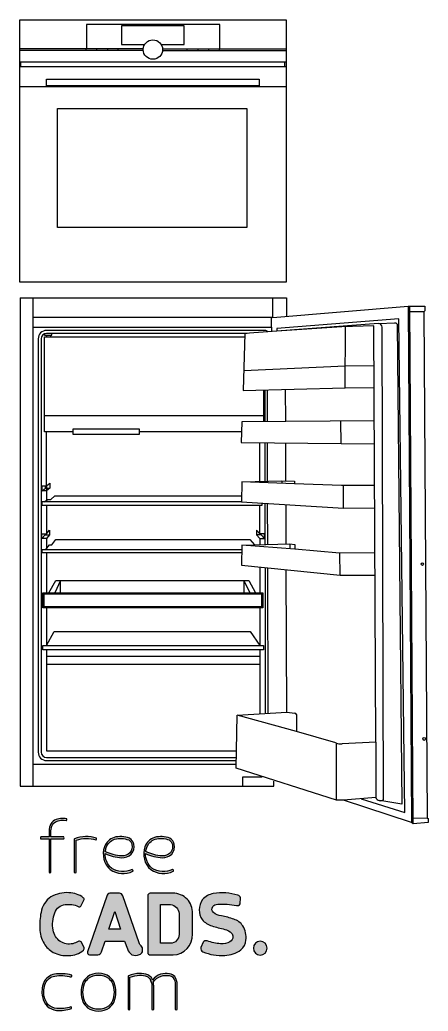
# Model space of a CAD drawing. Header units: inches. Extents: x -911 to 1449, y 240 to 2481.
# Drawn here: x 528 to 1449, y 249 to 2481 of the extents above; entities that cross this region are included whole.
import ezdxf

# ---------------------------------------------------------------- set-up
doc = ezdxf.new("R2010")
doc.units = ezdxf.units.IN
doc.header["$MEASUREMENT"] = 0
doc.layers.add('freecads.com', color=7, linetype='Continuous')

# ---------------------------------------------------------------- blocks, each defined once
blk = doc.blocks.new('A$C7A693FB6')
at = {"layer": 'freecads.com', "true_color": 0xc7c8ca}
h = blk.add_hatch(color=9, dxfattribs=at)
h.dxf.hatch_style = 1
edge = h.paths.add_edge_path()
edge.add_arc((140.1538127532352, 300.6546312716704), 21.61675633792863, 108.2032252494281, 160.6504463965192)
edge.add_arc((147.7178234376818, 297.4731191089118), 29.81176414172355, 159.6978691462817, 228.706553973592)
edge.add_arc((146.3245251336371, 302.1564739358803), 32.67411261440294, 235.9813383223777, 295.5016419348553)
edge.add_arc((160.1494820244516, 273.0936783557672), 0.4918813364811017, 299.5324380509559, 342.7686740131996)
edge.add_arc((158.6254212458475, 273.3114541418208), 2.026726126424374, 349.6683109373354, 421.3351453676448)
edge.add_arc((159.4152204808121, 274.6329702099475), 0.4918813364807222, 68.23478229087897, 110.683813852154)
edge.add_arc((146.3245251336405, 302.1564739358805), 29.98785541781536, 236.3083764983362, 295.51450789889964, ccw=False)
edge.add_arc((147.7178234376808, 297.4731191089119), 27.12550694513324, 178.6471360152599, 228.3465639945595, ccw=False)
edge.add_arc((147.8832632161733, 355.9556434467408), 63.95382284342681, 244.7473414766129, 266.8824281259978)
edge.add_arc((144.4494490085858, 313.1411216460407), 21.04469848496443, 269.8793420018887, 310.7286813278013)
edge.add_arc((145.7998834629707, 307.8461802232047), 16.33301927633285, 319.2900061744131, 373.6420763243655)
edge.add_arc((149.5666043489365, 309.1554966144702), 12.36971602405946, 11.86324171132332, 60.95424492016926)
edge.add_arc((142.7280703080931, 288.6233387050087), 33.87556016904278, 67.71857367640276, 105.981897984822)
edge = h.paths.add_edge_path(flags=16)
edge.add_arc((149.4952735232085, 309.0762608876301), 9.787749267912577, 12.2091753879331, 59.922429973902126, ccw=False)
edge.add_arc((145.7174918049491, 307.8872508291432), 13.73634082696034, -39.7856299137178, 13.724243883165684, ccw=False)
edge.add_arc((144.4494490085832, 313.1411216460385), 18.35844128837472, 270.09352389860436, 310.094068738446, ccw=False)
edge.add_arc((147.8832632161673, 355.9556434467427), 61.26756564684096, 243.7873216456942, 266.8151733359257, ccw=False)
edge.add_arc((147.7491142864103, 297.4672288530357), 27.15729734774515, 159.6149002581664, 172.5493091997715, ccw=False)
edge.add_arc((140.153812753234, 300.654631271672), 18.9304991413382, 108.35887957662649, 160.6504463965181, ccw=False)
edge.add_arc((142.7280703080969, 288.6233387050073), 31.18930297245655, 68.02212811044461, 105.8850275307042, ccw=False)
edge = h.paths.add_edge_path()
edge.add_arc((198.202223562937, 300.6546312716712), 21.61675633792764, 108.2032252494269, 160.6504463965205)
edge.add_arc((205.7662342473849, 297.4731191089119), 29.81176414172408, 159.6978691462824, 228.7065539735913)
edge.add_arc((204.3729359433387, 302.1564739358795), 32.67411261440186, 235.9813383223783, 295.5016419348543)
edge.add_arc((218.1978928341549, 273.0936783557707), 0.4918813364828653, 299.5324380504857, 342.7686740115021)
edge.add_arc((216.6738320555507, 273.3114541418201), 2.026726126423786, 349.6683109370368, 421.3351453677147)
edge.add_arc((217.463631290511, 274.6329702099473), 0.4918813364815973, 68.23478229069511, 110.683813852346)
edge.add_arc((204.3729359433407, 302.1564739358807), 29.98785541781419, 236.30837649834018, 295.5145078988942, ccw=False)
edge.add_arc((205.7662342473832, 297.4731191089118), 27.12550694513312, 178.6471360152597, 228.3465639945596, ccw=False)
edge.add_arc((205.9316740258758, 355.9556434467404), 63.9538228434264, 244.7473414766128, 266.8824281259978)
edge.add_arc((202.4978598182882, 313.141121646041), 21.04469848496466, 269.8793420018889, 310.7286813278011)
edge.add_arc((203.8482942726739, 307.8461802232046), 16.33301927633222, 319.290006174412, 373.6420763243666)
edge.add_arc((207.6150151586388, 309.1554966144699), 12.36971602405979, 11.86324171132408, 60.95424492016862)
edge.add_arc((200.7764811177956, 288.6233387050083), 33.8755601690432, 67.71857367640301, 105.9818979848218)
edge = h.paths.add_edge_path(flags=16)
edge.add_arc((207.5436843329116, 309.0762608876305), 9.787749267911977, 12.20917538793151, 59.92242997390349, ccw=False)
edge.add_arc((203.7659026146512, 307.8872508291433), 13.73634082696076, -39.78562991371689, 13.724243883164775, ccw=False)
edge.add_arc((202.4978598182855, 313.141121646039), 18.35844128837518, 270.09352389860493, 310.0940687384455, ccw=False)
edge.add_arc((205.9316740258698, 355.9556434467427), 61.26756564684091, 243.7873216456942, 266.8151733359257, ccw=False)
edge.add_arc((205.7975250961121, 297.4672288530359), 27.15729734774434, 159.6149002581662, 172.5493091997716, ccw=False)
edge.add_arc((198.2022235629369, 300.6546312716716), 18.93049914133868, 108.35887957662709, 160.6504463965173, ccw=False)
edge.add_arc((200.7764811177994, 288.6233387050077), 31.18930297245618, 68.02212811044433, 105.8850275307044, ccw=False)
edge = h.paths.add_edge_path()
edge.add_arc((77.4383804729058, 318.1713471843356), 1.187161785593199, 119.643900352638, 181.8497095416057)
edge.add_line((76.25183727888907, 318.1330280780639), (76.25183727889089, 271.2397693597086))
edge.add_arc((76.74250195588859, 271.274344262877), 0.4918813364850925, 184.0307098855339, 227.2669458584226)
edge.add_arc((77.59522691546975, 272.5561584823187), 2.026726126421155, 234.1665827842983, 305.8334172158771)
edge.add_arc((78.44795187505609, 271.2743442628779), 0.4918813364829538, 312.7330541417854, 364.8189486990127)
edge.add_line((78.93809447547756, 271.3156659331289), (78.93809447547937, 316.8658167021531))
edge.add_arc((79.45977891201615, 316.7667980734737), 0.5309984370506567, 103.60895254350089, 169.2527833850964, ccw=False)
edge.add_arc((93.8189592287604, 277.5722746403117), 42.26964161502002, 71.40332000574301, 110.03902691438739, ccw=False)
edge.add_arc((107.4160080386091, 318.1126323747644), 0.4918813364845933, 256.230659968113, 298.6794023509207)
edge.add_arc((106.4728650092169, 319.3294597150131), 2.026726126424748, 305.5790392766892, 377.2458737086602)
edge.add_arc((107.9596257438401, 319.7291221574039), 0.4918813364833685, 24.14551063533708, 67.38174660705616)
edge.add_arc((93.8189592287654, 277.5722746403123), 44.95589881160895, 71.41245649237347, 112.1746551594717)
edge = h.paths.add_edge_path()
edge.add_arc((65.16475690578633, 347.5960534314625), 0.4918813364808153, 31.55574755267662, 74.7919835243243)
edge.add_arc((59.95728752306445, 321.0632684063825), 27.52962218528399, 78.82269341066285, 115.3411563788757)
edge.add_arc((55.05603529607061, 333.7149427651734), 14.03222032725949, 119.3679185821839, 161.4016785520149)
edge.add_arc((70.49085921057485, 328.2376457423035), 30.40907221205861, 160.8955694441944, 180.0052612748601)
edge.add_line((40.0817871267227, 328.2348533815348), (40.0817871267227, 321.8651307657929))
edge.add_line((40.0817871267227, 321.8651307657929), (28.39882337656854, 321.8651307657929))
edge.add_arc((28.43339827973917, 321.3744660887993), 0.4918813364811202, 94.03070988582041, 137.2669458583613)
edge.add_arc((29.7152124991823, 320.5217411292111), 2.026726126422403, 144.1665827841608, 215.8334172157518)
edge.add_arc((28.43339827974179, 319.6690161696238), 0.4918813364832616, 222.7330541411461, 274.0307098860634)
edge.add_line((28.46797318291465, 319.1783514926283), (40.08178712672088, 319.1783514926283))
edge.add_line((40.08178712672088, 319.1783514926283), (40.0817871267227, 271.2397693597086))
edge.add_arc((40.5724518037204, 271.274344262877), 0.4918813364850925, 184.0307098855339, 227.2669458584226)
edge.add_arc((41.42517676330247, 272.5561584823193), 2.026726126422144, 234.166582784287, 305.8334172158888)
edge.add_arc((42.27790172288784, 271.2743442628764), 0.4918813364831459, 312.7330541420634, 364.8189486991835)
edge.add_line((42.76804432330937, 271.3156659331289), (42.76804432330937, 319.1716047255431))
edge.add_line((42.76804432330937, 319.1716047255431), (61.16963453544849, 319.1783514926319))
edge.add_arc((61.13505963228442, 319.6690161696508), 0.4918813365058924, 274.0307098848521, 317.2669458581709)
edge.add_arc((59.85324541284878, 320.5217411292149), 2.026726126426666, 324.1665827844579, 395.8334172153672)
edge.add_arc((61.13505963228242, 321.3744660887727), 0.4918813365108904, 42.7330541414902, 94.07272378279853)
edge.add_line((61.10012494343391, 321.8651052807691), (42.76804432330937, 321.8583839987041))
edge.add_line((42.76804432330937, 321.8583839987041), (42.76804431199707, 328.2344114724692))
edge.add_arc((70.49497584455897, 328.2373015020895), 27.72693168317847, 160.8486489196256, 180.0059720455945, ccw=False)
edge.add_arc((55.05603529607211, 333.7149427651742), 11.34596313067297, 119.83176293224949, 161.401678552021, ccw=False)
edge.add_arc((59.95728752306032, 321.0632684063825), 24.84336498869465, 78.80715845433161, 115.117361622282, ccw=False)
edge.add_arc((64.83416259426407, 345.922952469769), 0.4918813364843396, 263.640375758216, 306.0896392688103)
edge.add_arc((63.74195897024139, 347.0079772591266), 2.026726126418368, 312.9892761945861, 384.6561106267534)
at = {"layer": 'freecads.com', "true_color": 0x000000}
h = blk.add_hatch(color=18, dxfattribs=at)
h.dxf.hatch_style = 1
edge = h.paths.add_edge_path()
edge.add_arc((343.1696204293858, 162.4636060825214), 9.838309727421802, 0, 180)
edge.add_arc((343.1696204293858, 162.4636060825214), 9.838309727421802, 180, 360)
edge = h.paths.add_edge_path()
edge.add_arc((290.8848206669144, 177.6306236927711), 32.04856826551866, 353.2755136182471, 391.5868350017521)
edge.add_arc((298.2236303118646, 181.1165336599412), 23.98708497329241, 33.67621700606461, 72.60126687052109)
edge.add_arc((270.9021272323723, 107.8038741768424), 102.1994084677598, 70.27428636491834, 80.65532487628896)
edge.add_arc((291.0335735315744, 232.70193125369), 24.31354191749976, 231.7920908530376, 261.63525273384664, ccw=False)
edge.add_arc((280.257231356353, 218.3758302061226), 6.403233737567811, 145.1712782271715, 228.2716123444561, ccw=False)
edge.add_arc((282.785907775978, 215.2917684481669), 10.29788866606735, 93.5563307499346, 139.1098523304732, ccw=False)
edge.add_arc((286.8683735513037, 112.8343215968708), 112.8343217996079, 78.64121473179688, 92.39808452475802, ccw=False)
edge.add_arc((309.9871765515883, 227.9233395635781), 4.553757391280077, 258.654450342611, 335.5687012640083)
edge.add_line((314.1331807611859, 226.0398971108771), (314.7970437249642, 234.8194093676902))
edge.add_arc((309.5631491772793, 233.0283636003942), 5.531861990038623, 18.89101565281942, 74.61733202640126)
edge.add_arc((288.5513327932312, 166.6886317145113), 75.11587323568475, 72.58680032898508, 99.7343136317976)
edge.add_arc((281.0442879602331, 212.538934688426), 28.6585954700145, 100.4408533901963, 136.342336068393)
edge.add_arc((280.4691309319552, 217.7252925452275), 24.88927011657055, 144.0895788053085, 180.8593640679634)
edge.add_arc((279.6484364410751, 216.7879023245663), 24.07238635462055, 178.6572448966717, 213.8744914599057)
edge.add_arc((283.9083169300389, 225.8216059037505), 33.04436405735626, 222.7984799594865, 252.0749885901088)
edge.add_arc((409.8939510715993, 669.867587108679), 494.5964883506406, 254.0209082578499, 256.2350209104834)
edge.add_arc((287.8806232958599, 170.256933887438), 19.70056637433939, 44.20654637147919, 77.30587175785729, ccw=False)
edge.add_arc((297.0062831397495, 179.0720729556042), 7.012818873662098, -1.5001651294591056, 44.5650102805173, ccw=False)
edge.add_arc((295.756437482093, 179.0261742001098), 8.261408473637987, 298.2311871199401, 359.0449879430868, ccw=False)
edge.add_arc((287.8090225876832, 193.0179499165473), 24.35119689081586, 266.4157178802607, 299.13356767022924, ccw=False)
edge.add_arc((292.7563057973377, 245.0047183918243), 76.56416303974659, 250.4022047850329, 265.15275002210376, ccw=False)
edge.add_arc((265.5789486413729, 167.4099730391829), 5.667093522619209, 74.68772782329917, 141.4681576504624)
edge.add_line((261.1457963251905, 170.9402859906986), (257.9689850336545, 163.3219308767075))
edge.add_arc((262.6274547032019, 161.8429865874872), 4.887598170135409, 162.3866955760505, 246.1384215057274)
edge.add_arc((287.4494915989869, 220.3589992849836), 68.45008656556237, 246.95122400588, 273.9898026799247)
edge.add_arc((289.6879885954807, 197.0643455740836), 45.0602960849256, 273.2112748019098, 304.7435954536468)
edge.add_arc((301.4890011550982, 176.2723307118625), 21.35855686439896, 310.5275175533543, 353.5632215634329)
edge = h.paths.add_edge_path()
edge.add_line((246.0640145070392, 182.6210778351815), (246.0640145070392, 212.3241524614095))
edge.add_arc((218.1816005595172, 213.3041035511928), 27.89962923910172, 357.9871197448085, 450.5803736083035)
edge.add_line((217.8989980409788, 241.202301476791), (185.2995279704282, 241.202301476791))
edge.add_arc((185.7592706872992, 237.0681434450711), 4.159642532351842, 96.34555580739377, 170.0567550037188)
edge.add_line((181.6621089846267, 237.7863996522174), (181.6621089846267, 156.5067082910973))
edge.add_arc((185.7130168313935, 156.8159415744951), 4.062693639269118, 184.3653094378038, 271.2718551952325)
edge.add_line((185.8031933454386, 152.7542488481959), (218.0454575576841, 152.7542488481959))
edge.add_arc((216.67229351146, 182.1181822956717), 29.39602297940376, 272.6774079435917, 360.980241362738)
edge = h.paths.add_edge_path(flags=16)
edge.add_line((214.5788121052374, 169.443439005463), (200.2437425900462, 169.443439005463))
edge.add_line((200.2437425900462, 169.443439005463), (200.2437425900462, 224.861223551452))
edge.add_line((200.2437425900462, 224.861223551452), (214.3589203687698, 224.861223551452))
edge.add_arc((213.4891577763401, 211.7654653452275), 13.1246093261128, 0.9488699358980739, 86.20024701537318, ccw=False)
edge.add_line((226.611967342551, 211.9828108122856), (226.611967342551, 182.0684988974281))
edge.add_arc((213.9991504561088, 182.0429546585186), 12.6128427532838, -87.36586990839709, 0.11603871621440476, ccw=False)
edge = h.paths.add_edge_path()
edge.add_arc((140.7943554872424, 236.1256069520055), 5.189345677915158, 16.42917765890726, 86.1416713329243)
edge.add_line((141.143544767614, 241.3031908877201), (127.331249254732, 241.3031908877201))
edge.add_arc((128.4653361711673, 235.6836558771457), 5.732828871429978, 101.4096981907611, 167.2180096827639)
edge.add_line((122.8745728468184, 236.951998228491), (95.47711365303621, 157.2481774119115))
edge.add_arc((98.60738128902854, 156.1997775287089), 3.301169154714755, 161.4830965687202, 264.7226972713264)
edge.add_line((98.30375252002341, 152.9126013304085), (110.1119305099874, 152.9126013304085))
edge.add_arc((110.0940285590948, 158.1590759387759), 5.246505150677897, 270.1955031382058, 350.0571425142275)
edge.add_line((115.2617335469786, 157.2531833103203), (120.461765660837, 172.6769416223142))
edge.add_line((120.461765660837, 172.6769416223142), (148.3229994405847, 172.6769416223142))
edge.add_line((148.3229994405847, 172.6769416223142), (152.8661881407807, 161.3005524899454))
edge.add_arc((165.8082469593937, 164.7120474554202), 13.3841392836409, 194.7671190466299, 239.9582071692397)
edge.add_arc((164.2980651482303, 166.6209022411928), 14.45869936490273, 248.9626154833211, 292.8840273558571)
edge.add_arc((167.1546344916472, 160.3464100112096), 7.569652552684759, 291.4321409489293, 335.0884638981837)
edge.add_line((174.0200006915566, 157.1579328340122), (174.0200006915566, 162.8572921045561))
edge.add_arc((170.2133089746288, 162.4959730180938), 3.823800898316829, 5.422089434263651, 57.84182406900277)
edge.add_arc((176.9176596580193, 171.7945161503539), 7.651199587942645, 194.1939537312615, 232.3928357147342, ccw=False)
edge.add_line((169.500041773932, 169.9184031313162), (145.7718205383499, 237.593309316213))
h.paths.add_polyline_path([(142.7897797849255, 189.5736803996588), (126.0445350820519, 189.5736803996588), (134.3902020946298, 214.9818573193406)], flags=16)
edge = h.paths.add_edge_path()
edge.add_arc((86.8592510146051, 162.4373828536583), 3.826042247839482, 312.1299985804686, 377.972319914028)
edge.add_line((90.49860418655226, 163.6179368643207), (86.17702548081797, 171.5486033577909))
edge.add_arc((83.80309661618482, 169.1466032604943), 3.377150088721392, 45.33676058611885, 125.9106013597289)
edge.add_arc((66.51498360703901, 199.7613530360744), 31.80534970440741, 284.01046898674167, 298.7691590134854, ccw=False)
edge.add_arc((69.19584694103584, 191.6347990389389), 23.28013952352295, 236.3772556936009, 282.45069946151494, ccw=False)
edge.add_arc((69.31177533073551, 191.9217751513023), 23.58337955629239, 189.0063333186407, 236.52878679716508, ccw=False)
edge.add_arc((92.87855886101421, 196.6924304553491), 47.61740674763477, 159.5296417362086, 190.2368839039962, ccw=False)
edge.add_arc((65.59756286227851, 206.4608114536045), 18.6469552126828, 96.74101039355781, 158.3335350568109, ccw=False)
edge.add_arc((68.05774919894961, 191.8480520613528), 33.45539524065125, 65.18297915570167, 97.9877288239366, ccw=False)
edge.add_arc((83.75100261094548, 225.04324660106), 3.275939245330761, 239.7304829850701, 312.0218741429899)
edge.add_line((85.94396309699187, 222.609586344217), (90.19868691474403, 231.1402753823822))
edge.add_arc((87.38786010881513, 232.3313364806043), 3.052764955352191, 337.0356602815251, 411.5960473281256)
edge.add_arc((68.12174828755826, 207.3918649390801), 34.56699281293001, 52.2500320303104, 89.00434785631009)
edge.add_arc((65.63410976224633, 195.8233516607141), 46.23354774673614, 86.1699238497659, 119.5979673440978)
edge.add_arc((62.23916945322021, 208.0313572675149), 34.08098981112958, 124.779191723681, 170.4354704173881)
edge.add_arc((113.2601339306768, 196.0072124369949), 86.4567015183262, 168.1953079947811, 183.466399120789)
edge.add_arc((69.91247652488372, 191.1843436988534), 42.9527708221282, 180.5396848707813, 210.7589979072758)
edge.add_arc((63.08503768021617, 187.0612726979269), 34.97715789889036, 210.6749329033254, 240.8972567862861)
edge.add_arc((65.13893098518851, 193.0687430847212), 41.24055603915648, 242.4636306661784, 274.83212936902)
edge.add_arc((69.18102172545848, 182.6412316579221), 30.67172864667495, 268.9386626855082, 311.3034906129058)
at = {"layer": 'freecads.com', "true_color": 0xc7c8ca}
h = blk.add_hatch(color=9, dxfattribs=at)
h.dxf.hatch_style = 1
edge = h.paths.add_edge_path()
edge.add_arc((208.261278111128, 95.1205834886234), 28.40779453373561, 81.64014714796792, 105.13414053939351, ccw=False)
edge.add_arc((211.1142185195407, 113.8620371179961), 9.451196814020392, 40.50808698988442, 82.233108941956, ccw=False)
edge.add_arc((204.5954294681008, 110.4493599938276), 16.70490751088967, 0.05396173480869493, 34.8753669321531, ccw=False)
edge.add_line((221.3003295703147, 110.465092839484), (221.3003283777343, 74.68873519509361))
edge.add_arc((221.7909930547285, 74.72331009826036), 0.4918813364814429, 184.0307098853647, 227.2669458585905)
edge.add_arc((222.6437180143141, 76.00512431770449), 2.026726126422278, 234.16658278429, 305.8334172158861)
edge.add_arc((223.496442973899, 74.72331009826387), 0.4918813364852829, 312.7330541419156, 364.81894870143)
edge.add_line((223.986585574321, 74.76463176853576), (223.986585574321, 110.4676240775552))
edge.add_arc((204.5954294680946, 110.4493599938247), 19.39116470748461, 0.05396556034367673, 35.25589158689552)
edge.add_arc((211.1147589862007, 113.862691055492), 12.13662000111364, 39.86791125577775, 80.58244588785008)
edge.add_arc((208.2612781111257, 95.1205834886259), 31.094051730321, 81.04627766673387, 105.3183102910388)
edge.add_arc((207.3128970348926, 103.583282575004), 22.71989786920953, 108.6515278312196, 144.9559544340595)
edge.add_arc((166.082535485584, 107.9340489835826), 24.24236241244342, 21.01885948635306, 30.53011243698279)
edge.add_arc((177.7262209629165, 113.6364303957112), 11.3605410446993, 35.59560743798678, 68.07514234883433)
edge.add_arc((171.2027314627878, 98.61814760329645), 27.73197876278706, 67.15778955630186, 92.60395400663121)
edge.add_arc((170.9580505700843, 83.44886938712713), 42.88464082449499, 91.35652746266034, 112.8387435126899)
edge.add_arc((154.9292420017163, 121.6887432459818), 1.423068406686943, 115.6669681166932, 172.4859943177595)
edge.add_line((153.5183935898222, 121.8748358271514), (153.518393589824, 74.68873519509361))
edge.add_arc((154.0090582668187, 74.72331009826064), 0.4918813364820582, 184.0307098853929, 227.2669458585619)
edge.add_arc((154.8617832264046, 76.0051243177047), 2.026726126422984, 234.1665827842727, 305.8334172159035)
edge.add_arc((155.7145081859886, 74.72331009826233), 0.4918813364853513, 312.7330541421878, 364.8189487016086)
edge.add_line((156.2046507864106, 74.76463176853576), (156.2046507864106, 120.4799220949462))
edge.add_arc((156.6910339660905, 120.5089898316033), 0.4872509936263564, 108.93241815004339, 183.4201019744719, ccw=False)
edge.add_arc((170.9580505700787, 83.44886938712074), 40.19838362791297, 91.3565274626518, 111.0294599033812, ccw=False)
edge.add_arc((171.1986952190427, 98.60450457176027), 25.05986157365111, 67.16139386137081, 92.7270237863437, ccw=False)
edge.add_arc((177.7220497016358, 113.6323624109626), 8.680054637799602, 36.35606175760063, 68.34351252844567, ccw=False)
edge.add_arc((166.0825354855874, 107.9340489835706), 21.5561052158567, 1.6618769930880717, 30.202188607587175, ccw=False)
edge.add_line((187.6295737281343, 108.5592010061264), (187.6295737281362, 74.68873519509361))
edge.add_arc((188.1202384051309, 74.72331009826061), 0.4918813364819995, 184.03070988539, 227.2669458585646)
edge.add_arc((188.9729633647159, 76.00512431770447), 2.026726126422267, 234.1665827842898, 305.8334172158863)
edge.add_arc((189.8256883243014, 74.72331009826364), 0.4918813364847301, 312.733054141885, 364.818948701462)
edge.add_line((190.3158309247228, 74.76463176853576), (190.3158309247228, 108.5970176826158))
edge.add_arc((166.082535485596, 107.9340489835716), 24.24236241243658, 1.567093344320208, 13.39955175350389)
edge.add_arc((208.1153021152303, 102.0567155372392), 21.7383549929397, 109.5400224172028, 148.0755155677706, ccw=False)
edge = h.paths.add_edge_path()
edge.add_arc((109.8960746482563, 101.5249303539561), 26.35028038201353, 25.19111344563328, 49.7064704732981)
edge.add_arc((111.3594953560967, 99.59906902525408), 26.97639124184472, 54.72891190369938, 90.5541312783105)
edge.add_arc((110.8377037248754, 99.5990690252916), 26.97639124180727, 89.44586872167257, 125.2710880963797)
edge.add_arc((112.3011244327363, 101.5249303539557), 26.35028038202159, 130.2935295267702, 154.808886554339)
edge.add_arc((126.2398219926386, 99.37065730895813), 40.07870566201949, 160.5129937365808, 179.9533827710763)
edge.add_arc((126.2398219926421, 99.43587530629524), 40.07870566202318, 180.0466172292821, 199.4870062634114)
edge.add_arc((112.3011244327332, 97.28160226129147), 26.35028038201616, 205.1911134456421, 229.7064704731974)
edge.add_arc((110.8377037248802, 99.20746358995937), 26.97639124180819, 234.7289119035809, 270.5541312783211)
edge.add_arc((111.3594953560901, 99.20746359000026), 26.97639124184894, 269.4458687217075, 305.2710880963778)
edge.add_arc((109.8960746482509, 97.28160226129401), 26.35028038201687, 310.2935295267836, 334.8088865543788)
edge.add_arc((95.95737708834096, 99.43587530629048), 40.07870566202343, 340.5129937366125, 359.9533827709016)
edge.add_arc((95.95737708833893, 99.37065730896285), 40.07870566202546, 0.04661722909374306, 19.48700626338697)
edge = h.paths.add_edge_path(flags=16)
edge.add_arc((95.95737708832343, 99.4315040991513), 37.39244846545177, 340.72003334334147, 359.95338277108937, ccw=False)
edge.add_arc((109.8960746482577, 97.27723105415876), 23.66402318542281, 310.5838482302023, 334.48791566190687, ccw=False)
edge.add_arc((111.2307994702083, 99.463494872907), 24.57709084166403, 269.6918050798081, 304.8956357211521, ccw=False)
edge.add_arc((110.9674367642077, 99.46801718512084), 24.58160753253385, 235.11341864058681, 270.30572081836954, ccw=False)
edge.add_arc((112.3011244327323, 97.2772310541579), 23.66402318542845, 205.5120843380843, 229.421378555179, ccw=False)
edge.add_arc((126.2398219926608, 99.43150409915143), 37.39244846545259, 180.0466172289109, 199.2799666566583, ccw=False)
edge.add_arc((126.239821992653, 99.37065730896055), 37.39244846544481, 160.7200333433143, 179.953382771084, ccw=False)
edge.add_arc((112.3011244327279, 101.5249303539543), 23.66402318542558, 130.5786214448013, 154.4879156618746, ccw=False)
edge.add_arc((110.9674367642114, 99.33414422299444), 24.5816075325339, 89.69427918164308, 124.88658135941299, ccw=False)
edge.add_arc((111.2307994702097, 99.33866653520876), 24.57709084166363, 55.104364278877085, 90.30819492019953, ccw=False)
edge.add_arc((109.8960746482558, 101.5249303539546), 23.66402318542525, 25.512084338125078, 49.416151769825376, ccw=False)
edge.add_arc((95.9573770883301, 99.3706573089605), 37.39244846544509, 0.04661722891609088, 19.279966656685588, ccw=False)
edge = h.paths.add_edge_path()
edge.add_arc((51.59033076620959, 104.5023450878739), 21.02604112400761, 100.2293871277257, 155.6131205923017)
edge.add_arc((67.16018527017981, 99.60362165698818), 37.2813191884159, 158.6376280384836, 190.7802142258445)
edge.add_arc((56.42350627530941, 97.4312892324859), 26.32810504628776, 190.5064794435654, 223.1434487199879)
edge.add_arc((54.20039884524137, 98.75792931699738), 25.73379501119169, 228.692036714497, 262.7062459628369)
edge.add_arc((54.99629556388413, 128.0783758007159), 54.9962966249523, 265.7632922277344, 288.1939427880684)
edge.add_arc((71.99382573105079, 76.29161325324303), 0.4918813365030065, 290.7426716697364, 333.9789076450074)
edge.add_arc((70.5209421648571, 76.73972211307334), 2.026726126427396, 340.8785445712408, 412.5453790012286)
edge.add_arc((71.50340573258447, 77.92502919896899), 0.4918813365100457, 59.44501592400427, 103.2123217645986)
edge.add_arc((54.99629556388619, 128.0783758007215), 52.31003942836946, 265.84298783294275, 288.26507989886755, ccw=False)
edge.add_arc((54.20039884524117, 98.75792931699898), 23.04753781460447, 229.0154744748766, 262.53072476759314, ccw=False)
edge.add_arc((56.42386378112957, 97.43153721921128), 23.64227862535174, 190.4758104875937, 222.827578853519, ccw=False)
edge.add_arc((67.16018527018193, 99.60362165698568), 34.59506199182982, 158.7569020747099, 190.7802142258665, ccw=False)
edge.add_arc((51.59033076621142, 104.5023450878756), 18.33978392742007, 100.29556229082152, 155.3949868098461, ccw=False)
edge.add_arc((56.89068516353239, 70.05863085961148), 53.1845519136239, 73.86742914481181, 99.28179610676523, ccw=False)
edge.add_arc((71.76329717507345, 121.6315241590186), 0.4918813365030767, 258.8984685785338, 299.6750907375683)
edge.add_arc((70.79915154433625, 122.8317786122677), 2.026726126428695, 306.5747276610272, 378.2415620906522)
edge.add_arc((72.27874278589158, 123.2572163958602), 0.4918813365110627, 25.14119901544435, 71.25337670798646)
edge.add_arc((56.89068516353579, 70.05863085961332), 55.8708091102089, 73.84411949061781, 99.30563497474644)
at = {"layer": 'freecads.com'}
for points in [[(65.58390442835662, 347.8534686670282, 0.1909240699250873), (65.29378928155711, 348.0707089857133, 0.1607042461837881), (48.17441188112207, 345.943862034168, 0.1854914147818408), (41.75660903182506, 338.1902604471543, 0.08357553701263709), (40.0817871267227, 328.2348533815348), (40.0817871267227, 321.8651307657929), (28.39882337656854, 321.8651307657929, 0.1909240699291303), (28.0721000067133, 321.7082486633699, 0.3233132727007023), (28.07210000671148, 319.3352335950549, 0.227642567099128), (28.46797318291465, 319.1783514926283), (40.08178712672088, 319.1783514926283), (40.0817871267227, 271.2397693597086, 0.1909240699306959), (40.23866922914749, 270.9130459898479, 0.3233132727007579), (42.61168429746249, 270.9130459898515, 0.231262987135859), (42.76804432330937, 271.3156659331289), (42.76804432330937, 319.1716047255431), (61.16963453544849, 319.1783514926319, 0.1909240699326368), (61.49635790532739, 319.3352335950622, 0.3233132726974162), (61.49635790533102, 321.7082486633626, 0.2278353952159352), (61.10012494343391, 321.8651052807691), (42.76804432330937, 321.8583839987041), (42.76804431199707, 328.2344114724692, -0.08378482305409404), (44.3025838440517, 337.3335282943044, -0.1833986582441332), (49.41192982166103, 343.557450207707, -0.1597722091533594), (64.7796775841307, 345.4340980611232, 0.1873674031164196), (65.12390541348395, 345.5254649254457, 0.3233132727034803)], [(76.85120083540642, 319.2031287399368, 0.2782918623332811), (76.25183727888907, 318.1330280780639), (76.25183727889089, 271.2397693597086, 0.1909240699306948), (76.40871938131568, 270.9130459898479, 0.3233132727006405), (78.78173444962886, 270.9130459898515, 0.2312629871363541), (78.93809447547756, 271.3156659331289), (78.93809447547937, 316.8658167021531, -0.2945238314324685), (79.33483817614433, 317.2828883297952, -0.1701954113470862), (107.2989335158745, 317.6348868302448, 0.1873650494415168), (107.6520658935333, 317.6810956575428, 0.3233132727025344), (108.4084721599411, 319.9303288768097, 0.1909240699253981), (108.1487981023038, 320.1831717890236, 0.1797581251139338)], [(133.400988976693, 321.1895655451553, 0.2329244987751743), (119.7580843988962, 307.8169227673716, 0.3105498022921123), (128.0445714092639, 275.0743594140513, 0.2657071005714478), (160.3919383202701, 272.6657038310623, 0.1909240698825507), (160.6192860263418, 272.9479682017409, 0.3233132726945266), (159.5976121046897, 275.089785867207, 0.1873663555165316), (159.2414827959092, 275.0931467695664, -0.2642400178410728), (129.6895782523879, 277.2055217532943, -0.2203191110100074), (120.5998776920333, 298.1135451909759, 0.09688397365073616), (144.4051314456719, 292.0964698248135, 0.1801506609488795), (158.1806482454704, 297.1932847444405, 0.2417040985896783), (161.6721165320596, 311.6984180250001, 0.2175371146621262), (155.5721994045252, 319.9695015406833, 0.1685239810017675)], [(154.4006195162347, 317.546067049534, -0.2112492178642363), (159.0616438701418, 311.14618700149, -0.2378180743213001), (156.2731010770567, 299.0971329568383, -0.1763294319352773), (144.4794154782558, 294.7827048148029, -0.1008174648132787), (120.8211107234856, 300.9887943215399, -0.05649700198620179), (122.2926076740368, 306.9268837266573, -0.2322085942165075), (134.1913120579084, 318.6216116300529, -0.1667277043148384)], [(191.4493997863956, 321.1895655451553, 0.2329244987751859), (177.8064952085988, 307.8169227673716, 0.3105498022921053), (186.0929822189664, 275.0743594140513, 0.265707100571441), (218.4403491299709, 272.6657038310623, 0.1909240698770103), (218.6676968360425, 272.94796820173, 0.3233132726963006), (217.6460229143904, 275.089785867207, 0.1873663555182269), (217.2898936056063, 275.0931467695664, -0.2642400178410289), (187.7379890620905, 277.2055217532943, -0.2203191110100083), (178.6482885017358, 298.1135451909759, 0.0968839736507368), (202.4535422553745, 292.0964698248135, 0.1801506609488773), (216.2290590551729, 297.1932847444405, 0.2417040985896886), (219.7205273417621, 311.6984180250001, 0.2175371146621202), (213.6206102142278, 319.9695015406833, 0.1685239810017652)], [(212.4490303259372, 317.546067049534, -0.2112492178642504), (217.1100546798443, 311.14618700149, -0.237818074321292), (214.3215118867593, 299.0971329568383, -0.1763294319352725), (202.5278262879583, 294.7827048148029, -0.1008174648132787), (178.8695215331882, 300.9887943215399, -0.0564970019862035), (180.3410184837394, 306.9268837266573, -0.2322085942165009), (192.2397228676109, 318.6216116300529, -0.1667277043148405)], [(89.42581756922482, 159.5998953377457, 0.2954652772994217), (90.49860418655226, 163.6179368643207), (86.17702548081797, 171.5486033577909, 0.3668083756100806), (81.822323023227, 171.8818690053886, -0.06448609874851835), (74.21503276433032, 168.902164569834, -0.2037860447889977), (56.3051181580704, 172.2493919583867, -0.2103796911642634), (46.01915425342668, 188.2299470614453, -0.1347931960817215), (48.26803696233583, 213.3453209340987, -0.2754107991691995), (63.40875369787864, 224.9788581417852, -0.1441233560881904), (82.09970580755362, 222.213936295313, 0.326325940544454), (85.94396309699187, 222.609586344217), (90.19868691474403, 231.1402753823822, 0.3373164453018336), (89.28424332706345, 234.7236375825087, 0.1617601008492787), (68.72240279743346, 241.9536387113985, 0.1469005748265781), (42.79885105477115, 236.0239971407609, 0.2018909279320758), (28.63193639449491, 213.6941968946667, 0.06673149515056971), (26.96161113363996, 190.7797655957293, 0.1326261401292385), (33.00203923887966, 169.2170921490069, 0.1326395085295634), (46.07294505267964, 156.5000181569885, 0.1421808440104941), (68.61289631108957, 151.974765091185, 0.1869860757455073)], [(322.7129171367815, 173.8778909585562, 0.1687393631435901), (318.185307309026, 194.4173493107555, 0.1714947581273497), (305.3962410945314, 204.0061361046392, 0.04532682888747008), (287.4965774290486, 208.6470361355496, -0.1309563636422468), (275.9952376942711, 213.59704246002, -0.3793668221474195), (275.0010536159807, 222.0328779033152, -0.201424332417349), (282.1471314603023, 225.5698264260755, -0.06009786466247088), (309.0913356116816, 223.4585690891836, 0.3487959090147779), (314.1331807611859, 226.0398971108771), (314.7970437249642, 234.8194093676902, 0.2480599747548195), (311.030555591773, 238.3620504576757, 0.1190105142514957), (275.8507654961195, 240.7230156336809, 0.1579438240049249), (260.3104405572358, 232.3233393088121, 0.1618293659353234), (255.5826603325877, 217.3519990381501, 0.1548852358087821), (259.6620845389007, 203.3705433277828, 0.128442279158078), (273.7381872659898, 194.3812105727193, 0.0096611895200442), (292.2097484647584, 189.4759606771004, -0.1454356272141805), (302.0025989633377, 183.9930948764813, -0.2037484692935271), (304.016698366433, 178.8884785540686, -0.2717586503453019), (299.6643348708913, 171.7474924536036, -0.1437363289786992), (286.2866653929796, 168.7143860094366, -0.06445041269642293), (267.075512672036, 172.8758897140178, 0.2999213032873965), (261.1457963251905, 170.9402859906986), (257.9689850336545, 163.3219308767075, 0.3826216252148614), (260.6502823686806, 157.373153768207, 0.1185284923434042), (292.2121753376832, 152.0748049612739, 0.1384604862398895), (315.3680728054042, 160.0378205111992, 0.1900173404410858)], [(145.7718205383499, 237.593309316213, 0.3139201381329451), (141.143544767614, 241.3031908877201), (127.331249254732, 241.3031908877201, 0.2953039335196925), (122.8745728468184, 236.951998228491), (95.47711365303621, 157.2481774119115, 0.4836320766431824), (98.30375252002341, 152.9126013304085), (110.1119305099874, 152.9126013304085, 0.3632866959101063), (115.2617335469786, 157.2531833103203), (120.461765660837, 172.6769416223142), (148.3229994405847, 172.6769416223142), (152.8661881407807, 161.3005524899454, 0.1997792799995184), (159.1077243590262, 153.1259272572752, 0.1940244712113894), (169.9205780933007, 153.3001914678462, 0.1928245279758477), (174.0200006915566, 157.1579328340122), (174.0200006915566, 162.8572921045561, 0.2327980629730456), (172.2485592774156, 165.7331337362193, -0.1682348263273368), (169.500041773932, 169.9184031313162)], [(246.0640145070392, 182.6210778351815), (246.0640145070392, 212.3241524614095, 0.427533145278378), (217.8989980409788, 241.202301476791), (185.2995279704282, 241.202301476791, 0.3331947013159227), (181.6621089846267, 237.7863996522174), (181.6621089846267, 156.5067082910973, 0.398486947376509), (185.8031933454386, 152.7542488481959), (218.0454575576841, 152.7542488481959, 0.4055641029149668)], [(214.5788121052374, 169.443439005463), (200.2437425900462, 169.443439005463), (200.2437425900462, 224.861223551452), (214.3589203687698, 224.861223551452, -0.3901419819800843), (226.611967342551, 211.9828108122856), (226.611967342551, 182.0684988974281, -0.4013990068192301)], [(353.0079301568076, 162.4636060825214, 1), (333.331310701964, 162.4636060825214, 1)], [(47.85632636194714, 125.1941699580348, 0.2464737811563943), (32.44027010390528, 113.183910728847, 0.1411753284008307), (30.53681053214677, 92.63044567855832, 0.1433761482964864), (37.21336438834442, 79.42741287179524, 0.149514386275549), (50.93332684347843, 73.23236475490921, 0.09818588310874377), (72.168036046427, 75.83161541062145, 0.1909240699414682), (72.43584633899081, 76.07582393155099, 0.3233132726929765), (71.75346098540467, 78.34860873075013, 0.1933268343359629), (71.3909812171496, 78.40389032449093, -0.09814817976177825), (51.20434539577036, 75.90595646904694, -0.1472893193683624), (39.08455195160423, 81.3596485972339, -0.1421063691963727), (33.17566039301892, 93.13288884747817, -0.1406445637489123), (34.91580504444937, 112.1383038658387, -0.2451582894371246), (48.31253435895087, 122.546838021095, -0.1113478786268565), (71.66858631167997, 121.1488471432458, 0.179823093801799), (72.00681827177505, 121.2041546179171, 0.3233132726912282), (72.72402502620571, 123.4661924128304, 0.2039620782002499), (72.43682540898772, 123.7230029708953, 0.111556158279313)], [(133.7402610165809, 112.7406359779161, 0.1073782866223338), (126.9368970560445, 121.6233792462699, 0.1576027793298292), (111.0985995404899, 126.5741986413741, 0.1576027793302584), (95.26030202491893, 121.6233792462554, 0.1073782866219103), (88.45693806440977, 112.7406359779307, 0.08502873076688745), (86.16112959635393, 99.40326630750133, 0.0850287307652778), (88.45693806440795, 86.06589663732666, 0.1073782866218502), (95.26030202490801, 77.1831533690056, 0.1576027793304066), (111.0985995404917, 72.23233397387594, 0.1576027793300935), (126.9368970560699, 77.18315336900196, 0.1073782866220259), (133.7402610165809, 86.06589663733757, 0.08502873076597979), (136.0360694846295, 99.40326630762502, 0.08502873076599832)], [(133.3498131771703, 99.40108070405768, -0.08411888836378814), (131.2527245818364, 87.08510188823857, -0.1046810450005921), (125.2909451602354, 79.30547668126383, -0.1548252940562175), (111.0985995405063, 74.88675958487511, -0.1547737862529547), (96.90789345116536, 79.30407236491737, -0.1047041011218226), (90.94447449914696, 87.08510188823857, -0.08411888836378628), (88.84738590381312, 99.40108070405768, -0.08411888836388377), (90.94447449915242, 111.7170595198877, -0.1047041011217289), (96.907893451169, 119.498089043198, -0.1547737862528975), (111.0985995405044, 123.9154018232402, -0.1548252940561206), (125.2909451602263, 119.4966847268588, -0.1046810450005737), (131.252724581831, 111.7170595198877, -0.08411888836388312)], [(200.8445781156988, 122.5431171324853, -0.1028724890680155), (212.3914819528181, 123.2265295943325, -0.1840982877457284), (218.3000985331873, 120.001112752554, -0.1531170891038049), (221.3003295703147, 110.465092839484), (221.3003283777343, 74.68873519509361, 0.1909240699322202), (221.4572104801591, 74.36201182523291, 0.3233132727007265), (223.8302255484741, 74.36201182523655, 0.2312629871468615), (223.986585574321, 74.76463176853576), (223.986585574321, 110.4676240775552, 0.1548167844086649), (220.4299094907328, 121.6425057145534, 0.1795434393032801), (213.1006524852073, 125.8357346143384, 0.1063044641035408), (200.0468115755866, 125.1099581494018, 0.1597463608247357), (188.7118696601101, 116.6291838389989, 0.04152451203232364), (186.9639925063602, 120.2489540999741, 0.1426751590464779), (181.9681366466975, 124.1753128867531, 0.111488343695037), (169.9428142165871, 126.3214913479133, 0.09400933466723986), (154.3128548237037, 122.9713930566832, 0.2531272357786131), (153.5183935898222, 121.8748358271514), (153.518393589824, 74.68873519509361, 0.1909240699319626), (153.6752756922488, 74.36201182523291, 0.3233132727008928), (156.0482907605656, 74.36201182523655, 0.2312629871464301), (156.2046507864106, 74.76463176853576), (156.2046507864106, 120.4799220949462, -0.3369631605241982), (156.5329440828373, 120.9698814887233, -0.08605081721153196), (170.0064077528368, 123.6359870026608, -0.1120161200435498), (180.9253460331329, 121.6997189251997, -0.1404849972579253), (184.7125198472168, 118.7779115224694, -0.1251783550380768), (187.6295737281343, 108.5592010061264), (187.6295737281362, 74.68873519509361, 0.1909240699319891), (187.786455830561, 74.36201182523291, 0.3233132727007286), (190.159470898876, 74.36201182523655, 0.2312629871471485), (190.3158309247228, 74.76463176853576), (190.3158309247228, 108.5970176826158, 0.05167476128625921), (189.6649648231487, 113.5519811543309, -0.169745513764186)]]:
    blk.add_lwpolyline(points, format="xyb", close=True, dxfattribs=at)
blk.add_lwpolyline([(142.7897797849255, 189.5736803996588), (126.0445350820519, 189.5736803996588), (134.3902020946298, 214.9818573193406)], close=True, dxfattribs=at)

msp = doc.modelspace()

# ---------------------------------------------------------------- linework, layer by layer
at = {"layer": 'freecads.com'}
for p, q in [((528.1608482005904, 2480.658193886341), (1128.16084820059, 2480.658193886341)), ((528.1608482005904, 1890.218939593773), (528.1608482005904, 2480.658193886341)), ((1128.16084820059, 2480.658193886341), (1128.16084820059, 1890.218939593773)), ((979.0359309941426, 2470.401218006234), (678.824101436235, 2470.401218006234)), ((678.824101436235, 2470.401218006234), (678.824101436235, 2415.003267951939)), ((898.849205345221, 2466.902332966061), (757.1476842894659, 2466.902332966061)), ((757.1476842894659, 2466.902332966061), (757.1476842894659, 2425.175408209759)), ((898.849205345221, 2425.175408209759), (898.849205345221, 2466.902332966061)), ((979.0359309941426, 2415.003267951939), (979.0359309941426, 2470.401218006234)), ((806.2183215342565, 2415.003267951939), (528.1608482005904, 2415.003267951939)), ((806.2659377895025, 2411.667067561082), (528.1608482005904, 2411.667067561082)), ((677.5097300681579, 2411.667067561082), (677.5097300681579, 2415.003267951939)), ((701.5015758165767, 2411.667067561082), (701.5015758165767, 2415.003267951939)), ((726.3382427194259, 2411.667067561082), (726.3382427194259, 2415.003267951939)), ((749.9975552872264, 2411.667067561082), (749.9975552872264, 2415.003267951939)), ((757.1476842894659, 2425.175408209759), (809.4516166746064, 2425.175408209759)), ((846.7532098084669, 2425.175408209759), (898.849205345221, 2425.175408209759)), ((849.9388886935709, 2411.667067561082), (1128.16084820059, 2411.667067561082)), ((849.9865049488169, 2415.003267951939), (1128.16084820059, 2415.003267951939)), ((905.6462423324656, 2411.667067561082), (905.6462423324656, 2415.003267951939)), ((930.0354877120616, 2411.667067561082), (930.0354877120616, 2415.003267951939)), ((954.2806956625269, 2411.667067561082), (954.2806956625269, 2415.003267951939)), ((978.099530719194, 2411.667067561082), (978.099530719194, 2415.003267951939)), ((528.1608482005904, 2385.865351852521), (1128.16084820059, 2385.865351852521)), ((1128.16084820059, 2374.992115613542), (528.1608482005904, 2374.992115613542)), ((530.6448018713863, 2374.992115613542), (530.6448018713863, 2385.865351852521)), ((1125.592501792933, 2374.992115613542), (1125.592501792933, 2385.865351852521)), ((588.1990766104891, 2346.964564397215), (1067.872789347497, 2346.964564397215)), ((588.1990766104891, 2332.322239693897), (588.1990766104891, 2346.964564397215)), ((1067.872789347497, 2346.964564397215), (1067.872789347497, 2332.322239693897)), ((528.1608482005904, 2330.506052885639), (1128.16084820059, 2330.506052885639)), ((1067.872789347497, 2332.322239693897), (588.1990766104891, 2332.322239693897)), ((612.9579791257568, 2281.17890817237), (1039.716982150593, 2281.17890817237)), ((612.9579791257568, 2013.426680952698), (612.9579791257568, 2281.17890817237)), ((1039.716982150593, 2281.17890817237), (1039.716982150593, 2013.426680952698)), ((1039.716982150593, 2013.426680952698), (612.9579791257568, 2013.426680952698)), ((1128.16084820059, 1890.218939593773), (528.1608482005904, 1890.218939593773)), ((528.95276887009, 1854.616283639102), (1128.95276887009, 1854.616283639102)), ((528.95276887009, 1854.616283639102), (528.95276887009, 755.3698064081259)), ((558.0472463039143, 755.3698064081259), (558.0472463039143, 1854.616283639102)), ((1098.353160908544, 1810.181321260761), (1098.353160908544, 1854.616283639102)), ((1128.95276887009, 1854.616283639102), (1128.95276887009, 1812.802934065496)), ((1098.353160908544, 1810.181321260761), (1403.097135087896, 1836.290175527081)), ((1403.097135087896, 1836.290175527081), (1441.042112314842, 1836.290175527081)), ((1403.097135087896, 1836.290175527081), (1410.834063544872, 673.2548665462093)), ((1414.959307104488, 670.4183532511835), (1407.44425153908, 1836.290175527081)), ((1441.042112314842, 1836.290175527081), (1441.042112314842, 1825.235294034679)), ((1098.353160908544, 1810.181321260761), (558.0472463039143, 1810.181321260761)), ((1095.477732965182, 1788.89681507884), (1095.477732965182, 1810.181321260761)), ((1438.488084548379, 1822.832059711271), (1407.531000773626, 1822.832059711271)), ((1441.042112314842, 1825.235294034679), (1438.488084548379, 1822.832059711271)), ((1438.488084548379, 1822.832059711271), (1446.514781717578, 683.5305506134988)), ((558.0472463039143, 1788.89681507884), (1095.477732965182, 1788.89681507884)), ((1095.477732965182, 1788.89681507884), (1095.477732965182, 1778.492094454986)), ((1382.697369821056, 1807.261989401514), (1107.419995424333, 1786.037285612648)), ((1336.386828715329, 1797.080902338427), (1107.419995424333, 1779.335461404534)), ((1253.776812191351, 1789.607757030024), (1107.419995424333, 1779.335461404534)), ((1107.419995424333, 1786.037285612648), (1107.419995424333, 1779.335461404534)), ((1326.264760017539, 1792.017164445541), (1253.776812191351, 1789.607757030024)), ((1261.229643234067, 1652.397834908885), (1261.90069479816, 1789.87778458057)), ((1330.278228418291, 853.9970557311234), (1326.264760017539, 1792.017164445541)), ((1336.72761023395, 1797.040764519684), (1373.393512326662, 1798.095857811262)), ((1348.177244168526, 724.5995196182286), (1344.742567669477, 1788.617160488536)), ((1378.849327590388, 1795.100295023316), (1388.928555356638, 714.8630754233282)), ((1396.06038560963, 695.9097541174891), (1382.697369821056, 1807.261989401514)), ((584.0509994783783, 1553.329502383953), (584.0509994783783, 1767.173208293912)), ((584.0509994783783, 1767.173208293912), (1035.031764687631, 1767.173208293912)), ((584.0627038938579, 1773.766619505744), (584.0627038938579, 1770.822758372988)), ((584.0627038938579, 1770.822758372988), (600.5284631248277, 1770.822758372988)), ((588.3566329144334, 1770.822758372988), (588.3566329144334, 1767.173208293912)), ((1080.390163332027, 1781.394489518975), (588.5788519415566, 1781.394489518975)), ((1040.818421137955, 1774.632033830982), (588.5788519415566, 1774.632033830982)), ((597.2623812674931, 1770.822758372988), (597.2623812674931, 1767.173208293912)), ((600.5284631248277, 1770.822758372988), (600.5284631248277, 1774.632033830982)), ((1035.223520362335, 1774.236919888687), (1031.73420769702, 1645.700967198085)), ((1107.419995424333, 1779.335461404534), (1035.223520362335, 1774.236919888687)), ((569.5999731332013, 1762.415610710619), (569.5999731332013, 831.9147607532536)), ((576.3624288211937, 1762.415610710619), (576.3624288211937, 831.9147607532536)), ((1032.960595178762, 1690.877452785177), (1261.470871684685, 1701.818888408948)), ((1261.470871684685, 1701.818888408948), (1326.649494484133, 1702.097765525312)), ((1031.73420769702, 1645.700967198085), (1261.229643234067, 1652.397834908885)), ((1261.229643234067, 1652.397834908885), (1326.860942043988, 1652.678648871643)), ((1077.780833753997, 1647.044646049521), (1077.780833753997, 1575.737158013066)), ((1081.098522340861, 1575.760216190703), (1081.001000980154, 1647.138613207821)), ((1086.423494518998, 1575.797225135692), (1086.292683856843, 1647.293028915958)), ((1127.450493678129, 1576.082365771948), (1127.150922662882, 1648.485306311542)), ((584.0509994783783, 1589.50597597211), (1077.780833753997, 1589.50597597211)), ((1028.734011198529, 1575.396279019319), (1027.07961636862, 1528.707435099379)), ((1327.18273200172, 1577.470519394774), (1028.734011198529, 1575.396279019319)), ((1252.090332143285, 1526.850858015743), (1251.74216584943, 1576.946201958133)), ((648.6816169256356, 1553.329502383953), (584.0509994783783, 1553.329502383953)), ((588.0754377136852, 1431.456037336414), (588.0754377136852, 1553.329502383953)), ((648.6816169256356, 1560.039725602062), (797.1183089986497, 1560.039725602062)), ((648.6816169256356, 1547.305817126611), (648.6816169256356, 1560.039725602062)), ((797.1183089986497, 1547.305817126611), (648.6816169256356, 1547.305817126611)), ((797.1183089986497, 1560.039725602062), (797.1183089986497, 1547.305817126611)), ((1027.95208647919, 1553.329502383953), (797.1183089986497, 1553.329502383953)), ((1027.07961636862, 1528.707435099379), (1327.401975046223, 1526.229457075511)), ((1069.283791615454, 1441.438350722851), (1069.283791615454, 1528.359205885818)), ((1081.281654772858, 1441.720869909136), (1081.163418306791, 1528.261186364386)), ((1086.668572170847, 1441.84771812368), (1086.510548467331, 1528.217066868632)), ((1128.003599035657, 1442.403030072113), (1127.649943362875, 1527.877623222427)), ((578.81955993255, 1420.343759605108), (578.8196131841744, 1431.456037336414)), ((578.8196131841744, 1431.456037336414), (588.0754377136852, 1431.456037336414)), ((586.4078897326401, 1426.388847919036), (586.4078897326401, 1431.456037336414)), ((588.0754377136852, 1431.456037336414), (595.5801092124032, 1437.336876341148)), ((588.0754377136852, 1431.456037336414), (588.0754377136852, 1398.515758919305)), ((595.5801092124032, 1437.336876341148), (595.5801092124032, 1426.466286430716)), ((1028.79399915301, 1440.484919010117), (1028.015620164397, 1395.395500726353)), ((1028.79399915301, 1440.484919010117), (1118.934487587557, 1442.607498431945)), ((1146.955731790452, 1435.748436105384), (1028.79399915301, 1440.484919010117)), ((1118.934487587557, 1442.607498431945), (1118.933930041163, 1436.871682878962)), ((1118.934487587557, 1442.607498431945), (1146.955731790452, 1441.975743284223)), ((1146.955731790452, 1441.975743284223), (1146.955731790452, 1435.748436105384)), ((1253.093593854901, 1431.846501183047), (1146.955731790452, 1435.748436105384)), ((1327.80579066955, 1431.850446934906), (1253.093593854901, 1431.846501183047)), ((1258.092909571528, 1381.505493758172), (1258.090250913728, 1431.846765069932)), ((578.81955993255, 1420.343759605108), (586.4078897326401, 1426.388847919036)), ((588.0753844620607, 1420.343759605108), (578.81955993255, 1420.343759605108)), ((586.4078897326401, 1426.388847919036), (595.5801092124032, 1426.466286430716)), ((595.5801092124032, 1426.466286430716), (588.0753844620607, 1420.343759605108)), ((598.1301164812489, 1400.685660428382), (607.4330420722229, 1408.906642051616)), ((607.4330420722229, 1408.906642051616), (1028.248863105203, 1408.906642051616)), ((578.5719665065699, 1387.649784112898), (578.5719665065699, 1395.395500726353)), ((1028.015620164397, 1395.395500726353), (578.5719665065699, 1395.395500726353)), ((578.5719665065699, 1387.649784112898), (1074.599049217524, 1387.649784112898)), ((583.2213125499993, 1395.395500726353), (591.4511114132927, 1400.685660428382)), ((588.0754377136852, 1387.649784112898), (588.0754377136852, 1323.405215952643)), ((591.4511114132927, 1400.685660428382), (598.1301164812489, 1400.685660428382)), ((1028.015620164397, 1395.395500726353), (1258.092909571528, 1381.505493758172)), ((1069.283791615454, 1323.405215952643), (1069.283791615454, 1387.649784112898)), ((1074.599049217524, 1387.649784112898), (1074.599049217524, 1392.58321031813)), ((1081.476087977375, 1299.410196999245), (1081.349346312267, 1392.175687811563)), ((1086.92892061581, 1299.551814801013), (1086.760051112572, 1391.849037895039)), ((1128.590176691914, 1300.633816743047), (1128.223125861474, 1389.345868639748)), ((1258.092909571528, 1381.505493758172), (1328.01991941988, 1381.804687604635)), ((578.0289596962206, 1312.999410313124), (578.0289596962206, 1323.405215952643)), ((578.0289596962206, 1323.405215952643), (588.0754377136852, 1323.405215952643)), ((578.0289596962206, 1312.999410313124), (585.3258699837422, 1321.398005764673)), ((585.3258699837422, 1321.398005764673), (585.3258699837422, 1323.405215952643)), ((585.3258699837422, 1321.398005764673), (595.3723213753946, 1321.398005764673)), ((588.0754377136852, 1323.405215952643), (595.3723213753946, 1331.328420229027)), ((595.3723213753946, 1321.398005764673), (588.0754377136852, 1312.999410313124)), ((595.3723213753946, 1331.328420229027), (595.3723213753946, 1321.398005764673)), ((1069.283791615454, 1323.405215952643), (1061.986907953745, 1331.328420229027)), ((1061.986907953745, 1331.328420229027), (1061.986907953745, 1321.398005764673)), ((1072.033359345397, 1321.398005764673), (1061.986907953745, 1321.398005764673)), ((1061.986907953745, 1321.398005764673), (1069.283791615454, 1312.999410313124)), ((1079.330269632919, 1323.405215952643), (1069.283791615454, 1323.405215952643)), ((1072.033359345397, 1321.398005764673), (1072.033359345397, 1323.405215952643)), ((1079.330269632919, 1312.999410313124), (1072.033359345397, 1321.398005764673)), ((1079.330269632919, 1312.999410313124), (1079.330269632919, 1323.405215952643)), ((588.0754377136852, 1312.999410313124), (578.0289596962206, 1312.999410313124)), ((587.1836078472628, 1288.434149502528), (594.7234769622586, 1298.53035829321)), ((588.0754377136852, 1312.999410313124), (588.0754377136852, 1289.628348022401)), ((594.7234769622586, 1298.53035829321), (600.4114426809931, 1298.53035829321)), ((600.4114426809931, 1298.53035829321), (609.0095564019672, 1310.555235321897)), ((609.0095564019672, 1310.555235321897), (1030.033350825137, 1310.555235321897)), ((1028.455132443423, 1298.033167541673), (1027.551905022243, 1252.473116320165)), ((1028.455132443423, 1298.033167541673), (1136.812362443043, 1300.847358575157)), ((1147.931913936568, 1288.537690222585), (1028.455132443423, 1298.033167541673)), ((1030.033350825137, 1310.555235321897), (1046.660957425569, 1310.555235321897)), ((1046.660957425569, 1310.555235321897), (1057.430258183651, 1298.785692675921)), ((1069.283791615454, 1312.999410313124), (1069.283791615454, 1299.093545760565)), ((1069.283791615454, 1312.999410313124), (1079.330269632919, 1312.999410313124)), ((1136.812362443043, 1300.847358575157), (1136.821281397958, 1289.420713333457)), ((1136.812362443043, 1300.847358575157), (1147.931913936568, 1299.555731422219)), ((1147.931913936568, 1299.555731422219), (1147.931913936568, 1288.537690222585)), ((578.8425113825101, 1280.726358020429), (578.8422652570898, 1288.433883137331)), ((578.8425113825106, 1288.43388314519), (1028.26511127321, 1288.448234616602)), ((1028.112025170415, 1280.726358020429), (578.8425113825101, 1280.726358020429)), ((588.0754377136852, 1280.726358020429), (588.0754377136852, 1190.558119921409)), ((1248.47127301067, 1280.143303287845), (1147.931913936568, 1288.537690222585)), ((1328.451597853996, 1280.913634962209), (1248.47127301067, 1280.143303287845)), ((1249.905712007474, 1230.152548998663), (1249.424136929274, 1280.152480810684)), ((1027.551905022243, 1252.473116320165), (1249.905712007474, 1230.152548998663)), ((1069.283791615454, 1248.283939634654), (1069.283791615454, 1190.558119921409)), ((1081.995977972138, 918.8893123210717), (1081.547621650534, 1247.052858199041)), ((1087.624755840578, 919.2364958975803), (1087.025980306454, 1246.502923503302)), ((1130.157373857532, 921.8599119901202), (1128.831509668205, 1242.306354327439)), ((1249.905712007474, 1230.152548998663), (1328.667345359929, 1230.489543188569)), ((593.9119754634934, 1190.558119921409), (609.2414938504784, 1218.009265755036)), ((619.5281899439944, 1218.009265755036), (606.7959130163795, 1190.558119921409)), ((609.2414938504784, 1218.009265755036), (1044.035119844088, 1218.009265755036)), ((619.5281899439944, 1190.558119921409), (619.5281899439944, 1218.009265755036)), ((1033.395365483181, 1218.009265755036), (1046.730530672382, 1190.558119921409)), ((1033.395365483181, 1218.009265755036), (1033.395365483181, 1190.558119921409)), ((1044.035119844088, 1218.009265755036), (1059.498246555796, 1190.558119921409)), ((580.1001017358723, 1190.558119921409), (1075.708147417249, 1190.558119921409)), ((580.1001017358723, 1156.549410986962), (580.1001017358723, 1190.558119921409)), ((582.7139151006454, 1187.944306556636), (1073.094334052476, 1187.944306556636)), ((582.7139151006454, 1159.163224351735), (582.7139151006454, 1187.944306556636)), ((1073.094334052476, 1187.944306556636), (1073.094334052476, 1159.163224351735)), ((1075.708147417249, 1190.558119921409), (1075.708147417249, 1156.549410986962)), ((1075.708147417249, 1156.549410986962), (580.1001017358723, 1156.549410986962)), ((1073.094334052476, 1159.163224351735), (582.7139151006454, 1159.163224351735)), ((588.0754377136852, 1156.549410986962), (588.0754377136852, 1072.134088626823)), ((1069.283791615454, 1156.549410986962), (1069.283791615454, 1072.134088626823)), ((588.0754377136852, 1072.134088626823), (605.2842857905289, 1103.141908791663)), ((605.2842857905289, 1103.141908791663), (1047.677477676897, 1103.141908791663)), ((1047.677477676897, 1103.141908791663), (1069.283791615454, 1072.134088626823)), ((580.1792869008236, 1072.134088626823), (1077.780327863569, 1072.134088626823)), ((580.1792869008236, 1062.329677336019), (580.1792869008236, 1072.134088626823)), ((1077.780327863569, 1072.134088626823), (1077.780327863569, 1062.329677336019)), ((1077.780327863569, 1062.329677336019), (580.1792869008236, 1062.329677336019)), ((588.0754377136852, 1062.329677336019), (588.0754377136852, 835.1127378797162)), ((1069.283791615454, 1062.329677336019), (1069.283791615454, 918.1052234073304)), ((588.0754377136852, 1047.980013818695), (1069.283791615454, 1047.980013818695)), ((588.0754377136852, 1029.681781042377), (1069.283791615454, 1029.681781042377)), ((1017.961793422816, 914.9396774748838), (1130.157373857532, 921.8599119901202)), ((1130.157373857532, 921.8599119901202), (1148.087248923893, 919.7772008303294)), ((1151.458342983835, 916.7264496977392), (1151.458342983835, 878.033949930919)), ((1015.524147080698, 795.8718872972602), (1017.961793422816, 914.9396774748838)), ((1151.458342983835, 878.033949930919), (1017.961793422816, 914.9396774748838)), ((1240.458048502353, 852.5557964301644), (1151.458342983835, 878.033949930919)), ((1241.918128156132, 723.3746880254648), (1241.899694234457, 852.0665311662327)), ((1330.278228418291, 853.9970557311234), (1254.754352253878, 850.3936821833923)), ((1330.278228418291, 853.9970557311234), (1330.278228418291, 729.3898210719841)), ((588.0754377136852, 835.1127378797162), (1016.327515613374, 835.1127378797162)), ((1015.694267037007, 804.1814631831803), (558.0472463039143, 804.1814631831803)), ((588.5788519415566, 819.6983376328907), (1015.873494154938, 819.6983376328908)), ((588.5788519415566, 812.9358819448985), (1015.873494154938, 812.9358819448985)), ((1241.918128156132, 723.3746880254648), (1015.524147080698, 795.8718872972602)), ((1030.878933363291, 755.3698064081259), (1030.878933363291, 775.8654364774495)), ((1030.878933363291, 775.8654364774495), (1074.480910489589, 775.8654364774495)), ((1100.68403774446, 755.3698064081259), (1100.68403774446, 766.4420807001959)), ((528.95276887009, 755.3698064081259), (1100.68403774446, 755.3698064081259)), ((1257.492843646018, 723.3746880254648), (1241.918128156132, 723.3746880254648)), ((1330.278228418291, 729.3898210719841), (1257.492843646018, 723.3746880254648)), ((1410.834063544872, 673.2548665462093), (1257.492843646018, 723.3746880254648)), ((1297.43063922916, 726.6752291267987), (1396.06038560963, 695.9097541174891)), ((1388.928555356638, 714.8630754233282), (1339.398766570072, 722.6259945475178)), ((1414.959307104488, 670.4183532511835), (1410.834063544872, 673.2548665462093)), ((1446.514781717578, 683.5305506134988), (1414.882220798336, 682.377380226229)), ((1448.604189064276, 673.3083877053932), (1414.959307104488, 670.4183532511835)), ((1446.514781717578, 683.5305506134988), (1448.604189064276, 682.4601724888727)), ((1448.604189064276, 682.4601724888727), (1448.604189064276, 673.3083877053932))]:
    msp.add_line(p, q, dxfattribs=at)
for centre, radius in [((828.1024132415366, 2413.647170850069), 21.92606825681131), ((1435.398744831242, 1255.256586082111), 2.882852124108697), ((1439.640316563574, 861.5130431999517), 3.18898051252801)]:
    msp.add_circle(centre, radius, dxfattribs=at)
for centre, radius, start, end in [((1335.468575862367, 1787.817938945941), 9.308366081783213, 4.925512357563796, 84.33867122529132), ((1373.570314367987, 1791.951750566187), 6.146650535112371, 30.81297891050448, 91.64828114274992), ((588.5788519415566, 1762.415610710619), 18.97887880835538, 90, 180), ((588.5788519415566, 1762.415610710619), 12.21642312036283, 90, 180), ((1080.7950256399, 1774.436099888999), 6.970157798133463, 29.63854086514202, 93.32990528525025), ((1147.635762376309, 915.8903933129867), 3.912941704079106, 12.33718303282762, 83.374289583217), ((1253.000869553514, 887.1453007887259), 36.79342565856535, 250.0683792575648, 272.7316083266805), ((588.5788519415565, 831.9147607532537), 18.97887880835526, 180.0000000000003, 270.0000000000003), ((588.5788519415568, 831.9147607532537), 12.21642312036306, 180.0000000000005, 269.9999999999995), ((1341.292913293041, 734.7112276432829), 12.23276954688126, 205.7860835990353, 304.2481181794993)]:
    msp.add_arc(centre, radius, start, end, dxfattribs=at)

# ---------------------------------------------------------------- block references
at = {"layer": 'freecads.com', "xscale": 1.570802537902128, "yscale": 1.570802537902128, "zscale": 1.570802537902128}
msp.add_blockref('A$C7A693FB6', (531.0136119043848, 135.2302854622286), dxfattribs=at)

doc.saveas('drawing.dxf')
